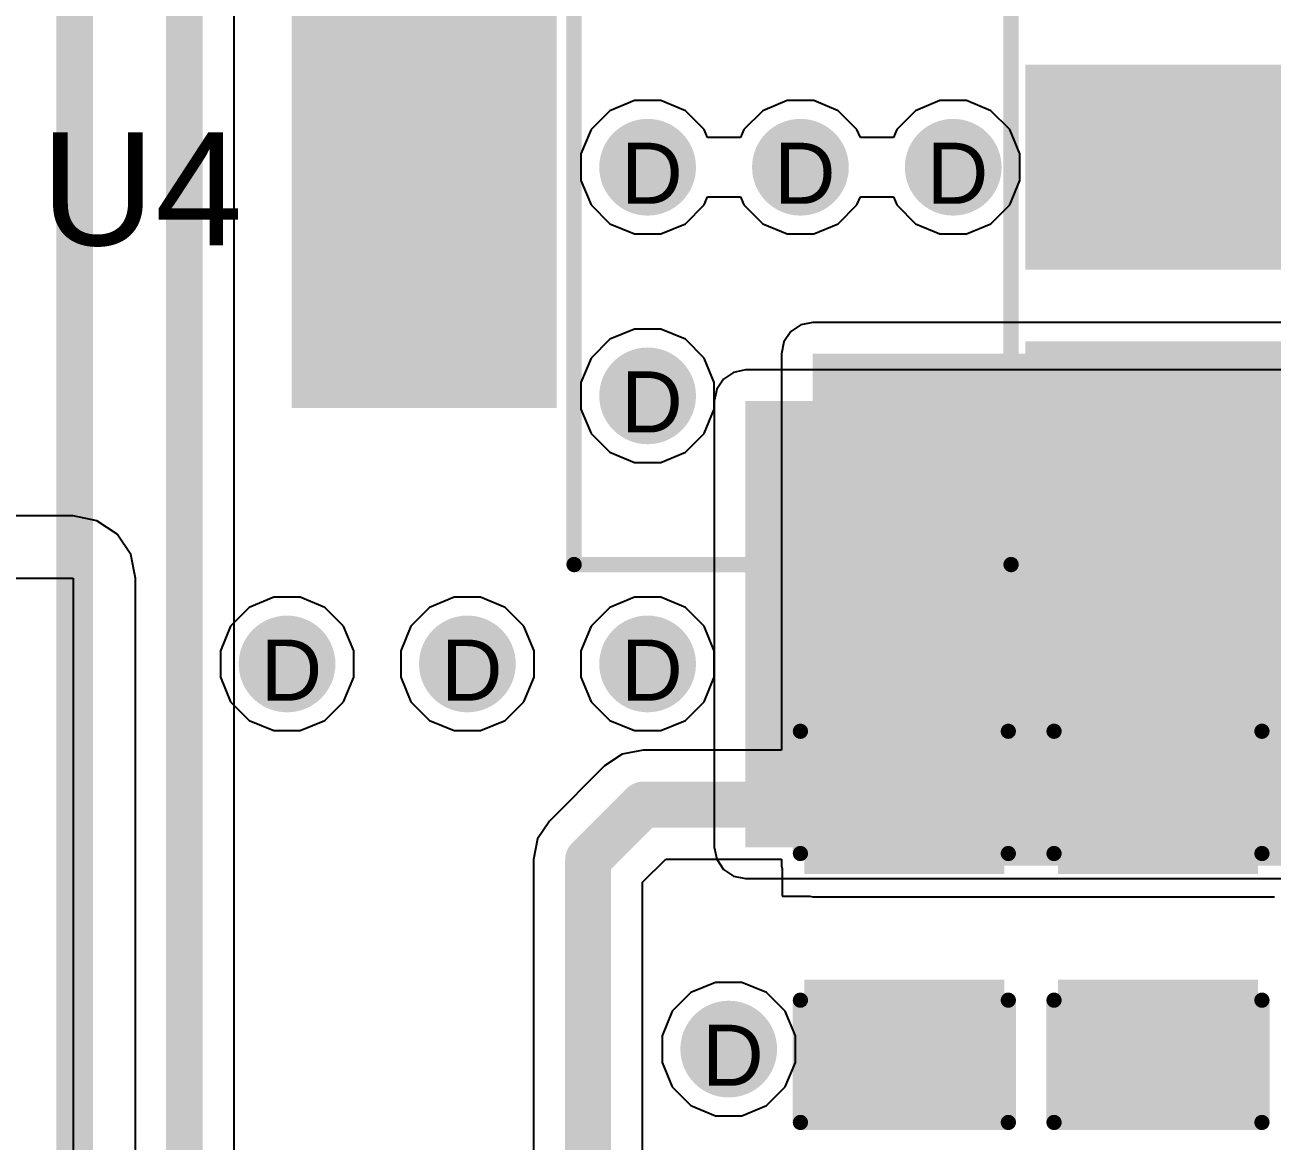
# Model space of a CAD drawing. Header units: inches. Extents: x 0 to 5401, y 0 to 5414.
# Drawn here: x 26.09 to 36.46, y 64.05 to 73.33 of the extents above; entities that cross this region are included whole.
import ezdxf

# ---------------------------------------------------------------- set-up
doc = ezdxf.new("R2010")
doc.units = ezdxf.units.IN
for name, color, linetype in [('Bottom Layer', 5, 'Continuous'), ('Bottom Solder', 6, 'Continuous'), ('Drill Drawing', 1, 'Continuous'), ('Layer 1', 16, 'Continuous'), ('Layer 2', 76, 'Continuous'), ('Top Layer', 1, 'Continuous'), ('Top Overlay', 2, 'Continuous'), ('Top Paste', 8, 'Continuous'), ('Top Solder', 216, 'Continuous'), ('Via Holes', 16, 'Continuous')]:
    doc.layers.add(name, color=color, linetype=linetype)
doc.styles.add('Arial', font='', dxfattribs={"height": 0.2})
doc.styles.get('Arial').set_extended_font_data('Arial')

# ---------------------------------------------------------------- blocks, each defined once
blk = doc.blocks.new('SOT__223_32')
at = {"layer": 'Top Layer'}
for points in [[(-1.9, 4.05), (1.9, 4.05), (1.9, 2.05), (-1.9, 2.05)], [(-3.05, -2.05), (-1.55, -2.05), (-1.55, -4.05), (-3.05, -4.05)], [(-0.75, -2.05), (0.75, -2.05), (0.75, -4.05), (-0.75, -4.05)], [(1.55, -2.05), (3.05, -2.05), (3.05, -4.05), (1.55, -4.05)]]:
    blk.add_hatch(color=1, dxfattribs=at).paths.add_polyline_path(points)
at = {"layer": 'Top Paste'}
for points in [[(-1.9, 4.05), (1.9, 4.05), (1.9, 2.05), (-1.9, 2.05)], [(-3.05, -2.05), (-1.55, -2.05), (-1.55, -4.05), (-3.05, -4.05)], [(-0.75, -2.05), (0.75, -2.05), (0.75, -4.05), (-0.75, -4.05)], [(1.55, -2.05), (3.05, -2.05), (3.05, -4.05), (1.55, -4.05)]]:
    blk.add_hatch(color=8, dxfattribs=at).paths.add_polyline_path(points)
at = {"layer": 'Top Solder'}
for points in [[(-2.002, 4.152), (2.002, 4.152), (2.002, 1.948), (-2.002, 1.948)], [(-3.152, -1.948), (-1.448, -1.948), (-1.448, -4.152), (-3.152, -4.152)], [(-0.852, -1.948), (0.852, -1.948), (0.852, -4.152), (-0.852, -4.152)], [(1.448, -1.948), (3.152, -1.948), (3.152, -4.152), (1.448, -4.152)]]:
    blk.add_hatch(color=216, dxfattribs=at).paths.add_polyline_path(points)
at = {"layer": 'Top Overlay'}
for points in [[(-3.302, 1.803, 0.127, 0.127, 0), (-3.302, -1.829, 0.127, 0.127, 0)], [(-3.302, 1.803, 0.127, 0.127, 0), (3.302, 1.803, 0.127, 0.127, 0)], [(3.302, 1.803, 0.127, 0.127, 0), (3.302, -1.829, 0.127, 0.127, 0)], [(-3.302, -1.829, 0.127, 0.127, 0), (3.302, -1.829, 0.127, 0.127, 0)], [(-3.353, -2.946, 0.2, 0.2, 0), (-3.353, -3.2, 0.2, 0.2, 0)], [(-3.353, -2.946, 0.2, 0.2, 0), (-3.226, -3.073, 0.2, 0.2, 0)], [(-3.226, -3.073, 0.2, 0.2, 0), (-3.353, -3.2, 0.2, 0.2, 0)]]:
    blk.add_lwpolyline(points, format="xyseb", dxfattribs=at)
for points in [[(-3.334, 1.803, 0.0635, 0.0635, 1), (-3.27, 1.803, 0.0635, 0.0635, 1)], [(-3.334, 1.803, 0.0635, 0.0635, 1), (-3.27, 1.803, 0.0635, 0.0635, 1)], [(3.27, 1.803, 0.0635, 0.0635, 1), (3.334, 1.803, 0.0635, 0.0635, 1)], [(3.27, 1.803, 0.0635, 0.0635, 1), (3.334, 1.803, 0.0635, 0.0635, 1)], [(-3.334, -1.829, 0.0635, 0.0635, 1), (-3.27, -1.829, 0.0635, 0.0635, 1)], [(-3.334, -1.829, 0.0635, 0.0635, 1), (-3.27, -1.829, 0.0635, 0.0635, 1)], [(3.27, -1.829, 0.0635, 0.0635, 1), (3.334, -1.829, 0.0635, 0.0635, 1)], [(3.27, -1.829, 0.0635, 0.0635, 1), (3.334, -1.829, 0.0635, 0.0635, 1)], [(-3.403, -2.946, 0.1, 0.1, 1), (-3.303, -2.946, 0.1, 0.1, 1)], [(-3.403, -2.946, 0.1, 0.1, 1), (-3.303, -2.946, 0.1, 0.1, 1)], [(-3.276, -3.073, 0.1, 0.1, 1), (-3.176, -3.073, 0.1, 0.1, 1)], [(-3.276, -3.073, 0.1, 0.1, 1), (-3.176, -3.073, 0.1, 0.1, 1)], [(-3.403, -3.2, 0.1, 0.1, 1), (-3.303, -3.2, 0.1, 0.1, 1)], [(-3.403, -3.2, 0.1, 0.1, 1), (-3.303, -3.2, 0.1, 0.1, 1)]]:
    blk.add_lwpolyline(points, format="xyseb", close=True, dxfattribs=at)
blk = doc.blocks.new('C___0805_292')
at = {"layer": 'Top Layer'}
for points in [[(-1.524, 0.762), (-0.508, 0.762), (-0.508, -0.762), (-1.524, -0.762)], [(0.508, 0.762), (1.524, 0.762), (1.524, -0.762), (0.508, -0.762)]]:
    blk.add_hatch(color=1, dxfattribs=at).paths.add_polyline_path(points)
at = {"layer": 'Top Paste'}
for points in [[(-1.524, 0.762), (-0.508, 0.762), (-0.508, -0.762), (-1.524, -0.762)], [(0.508, 0.762), (1.524, 0.762), (1.524, -0.762), (0.508, -0.762)]]:
    blk.add_hatch(color=8, dxfattribs=at).paths.add_polyline_path(points)
at = {"layer": 'Top Solder'}
for points in [[(-1.594, 0.832), (-0.438, 0.832), (-0.438, -0.832), (-1.594, -0.832)], [(0.438, 0.832), (1.594, 0.832), (1.594, -0.832), (0.438, -0.832)]]:
    blk.add_hatch(color=216, dxfattribs=at).paths.add_polyline_path(points)
at = {"layer": 'Top Overlay'}
for points in [[(-1.626, 0.864, 0.127, 0.127, 0), (-0.61, 0.864, 0.127, 0.127, 0)], [(-1.626, 0.864, 0.127, 0.127, 0), (-1.626, -0.864, 0.127, 0.127, 0)], [(0.61, 0.864, 0.127, 0.127, 0), (1.626, 0.864, 0.127, 0.127, 0)], [(1.626, 0.864, 0.127, 0.127, 0), (1.626, -0.864, 0.127, 0.127, 0)], [(-1.626, -0.864, 0.127, 0.127, 0), (-0.61, -0.864, 0.127, 0.127, 0)], [(0.61, -0.864, 0.127, 0.127, 0), (1.626, -0.864, 0.127, 0.127, 0)]]:
    blk.add_lwpolyline(points, format="xyseb", dxfattribs=at)
for points in [[(-1.657, 0.864, 0.0635, 0.0635, 1), (-1.594, 0.864, 0.0635, 0.0635, 1)], [(-1.657, 0.864, 0.0635, 0.0635, 1), (-1.594, 0.864, 0.0635, 0.0635, 1)], [(-0.641, 0.864, 0.0635, 0.0635, 1), (-0.578, 0.864, 0.0635, 0.0635, 1)], [(0.578, 0.864, 0.0635, 0.0635, 1), (0.641, 0.864, 0.0635, 0.0635, 1)], [(1.594, 0.864, 0.0635, 0.0635, 1), (1.657, 0.864, 0.0635, 0.0635, 1)], [(1.594, 0.864, 0.0635, 0.0635, 1), (1.657, 0.864, 0.0635, 0.0635, 1)], [(-1.657, -0.864, 0.0635, 0.0635, 1), (-1.594, -0.864, 0.0635, 0.0635, 1)], [(-1.657, -0.864, 0.0635, 0.0635, 1), (-1.594, -0.864, 0.0635, 0.0635, 1)], [(-0.641, -0.864, 0.0635, 0.0635, 1), (-0.578, -0.864, 0.0635, 0.0635, 1)], [(0.578, -0.864, 0.0635, 0.0635, 1), (0.641, -0.864, 0.0635, 0.0635, 1)], [(1.594, -0.864, 0.0635, 0.0635, 1), (1.657, -0.864, 0.0635, 0.0635, 1)], [(1.594, -0.864, 0.0635, 0.0635, 1), (1.657, -0.864, 0.0635, 0.0635, 1)]]:
    blk.add_lwpolyline(points, format="xyseb", close=True, dxfattribs=at)
blk = doc.blocks.new('C___0805_293')
at = {"layer": 'Top Layer'}
for points in [[(-1.524, 0.762), (-0.508, 0.762), (-0.508, -0.762), (-1.524, -0.762)], [(0.508, 0.762), (1.524, 0.762), (1.524, -0.762), (0.508, -0.762)]]:
    blk.add_hatch(color=1, dxfattribs=at).paths.add_polyline_path(points)
at = {"layer": 'Top Paste'}
for points in [[(-1.524, 0.762), (-0.508, 0.762), (-0.508, -0.762), (-1.524, -0.762)], [(0.508, 0.762), (1.524, 0.762), (1.524, -0.762), (0.508, -0.762)]]:
    blk.add_hatch(color=8, dxfattribs=at).paths.add_polyline_path(points)
at = {"layer": 'Top Solder'}
for points in [[(-1.594, 0.832), (-0.438, 0.832), (-0.438, -0.832), (-1.594, -0.832)], [(0.438, 0.832), (1.594, 0.832), (1.594, -0.832), (0.438, -0.832)]]:
    blk.add_hatch(color=216, dxfattribs=at).paths.add_polyline_path(points)
at = {"layer": 'Top Overlay'}
for points in [[(-1.626, 0.864, 0.127, 0.127, 0), (-0.61, 0.864, 0.127, 0.127, 0)], [(-1.626, 0.864, 0.127, 0.127, 0), (-1.626, -0.864, 0.127, 0.127, 0)], [(0.61, 0.864, 0.127, 0.127, 0), (1.626, 0.864, 0.127, 0.127, 0)], [(1.626, 0.864, 0.127, 0.127, 0), (1.626, -0.864, 0.127, 0.127, 0)], [(-1.626, -0.864, 0.127, 0.127, 0), (-0.61, -0.864, 0.127, 0.127, 0)], [(0.61, -0.864, 0.127, 0.127, 0), (1.626, -0.864, 0.127, 0.127, 0)]]:
    blk.add_lwpolyline(points, format="xyseb", dxfattribs=at)
for points in [[(-1.657, 0.864, 0.0635, 0.0635, 1), (-1.594, 0.864, 0.0635, 0.0635, 1)], [(-1.657, 0.864, 0.0635, 0.0635, 1), (-1.594, 0.864, 0.0635, 0.0635, 1)], [(-0.641, 0.864, 0.0635, 0.0635, 1), (-0.578, 0.864, 0.0635, 0.0635, 1)], [(0.578, 0.864, 0.0635, 0.0635, 1), (0.641, 0.864, 0.0635, 0.0635, 1)], [(1.594, 0.864, 0.0635, 0.0635, 1), (1.657, 0.864, 0.0635, 0.0635, 1)], [(1.594, 0.864, 0.0635, 0.0635, 1), (1.657, 0.864, 0.0635, 0.0635, 1)], [(-1.657, -0.864, 0.0635, 0.0635, 1), (-1.594, -0.864, 0.0635, 0.0635, 1)], [(-1.657, -0.864, 0.0635, 0.0635, 1), (-1.594, -0.864, 0.0635, 0.0635, 1)], [(-0.641, -0.864, 0.0635, 0.0635, 1), (-0.578, -0.864, 0.0635, 0.0635, 1)], [(0.578, -0.864, 0.0635, 0.0635, 1), (0.641, -0.864, 0.0635, 0.0635, 1)], [(1.594, -0.864, 0.0635, 0.0635, 1), (1.657, -0.864, 0.0635, 0.0635, 1)], [(1.594, -0.864, 0.0635, 0.0635, 1), (1.657, -0.864, 0.0635, 0.0635, 1)]]:
    blk.add_lwpolyline(points, format="xyseb", close=True, dxfattribs=at)

msp = doc.modelspace()

# ---------------------------------------------------------------- hatches: boundary and pattern name
at = {"layer": 'Bottom Layer'}
h = msp.add_hatch(color=5, dxfattribs=at)
edge = h.paths.add_edge_path()
edge.add_arc((31.267, 72.143), 0.3, 0, 360)
h = msp.add_hatch(color=5, dxfattribs=at)
edge = h.paths.add_edge_path()
edge.add_arc((32.537, 72.143), 0.3, 0, 360)
h = msp.add_hatch(color=5, dxfattribs=at)
edge = h.paths.add_edge_path()
edge.add_arc((33.807, 72.143), 0.3, 0, 360)
h = msp.add_hatch(color=5, dxfattribs=at)
edge = h.paths.add_edge_path()
edge.add_arc((31.267, 70.243), 0.3, 0, 360)
msp.add_hatch(color=5, dxfattribs=at).paths.add_polyline_path([(32.08, 66.491), (39.954, 66.491), (39.954, 70.199), (32.08, 70.199)])
h = msp.add_hatch(color=5, dxfattribs=at)
edge = h.paths.add_edge_path()
edge.add_arc((28.27, 68.015), 0.3, 0, 360)
h = msp.add_hatch(color=5, dxfattribs=at)
edge = h.paths.add_edge_path()
edge.add_arc((29.769, 68.015), 0.3, 0, 360)
h = msp.add_hatch(color=5, dxfattribs=at)
edge = h.paths.add_edge_path()
edge.add_arc((31.267, 68.015), 0.3, 0, 360)
h = msp.add_hatch(color=5, dxfattribs=at)
edge = h.paths.add_edge_path()
edge.add_arc((31.941, 64.814), 0.3, 0, 360)
at = {"layer": 'Bottom Solder'}
h = msp.add_hatch(color=6, dxfattribs=at)
edge = h.paths.add_edge_path()
edge.add_arc((31.267, 72.143), 0.402, 0, 360)
h = msp.add_hatch(color=6, dxfattribs=at)
edge = h.paths.add_edge_path()
edge.add_arc((32.537, 72.143), 0.402, 0, 360)
h = msp.add_hatch(color=6, dxfattribs=at)
edge = h.paths.add_edge_path()
edge.add_arc((33.807, 72.143), 0.402, 0, 360)
h = msp.add_hatch(color=6, dxfattribs=at)
edge = h.paths.add_edge_path()
edge.add_arc((31.267, 70.243), 0.402, 0, 360)
h = msp.add_hatch(color=6, dxfattribs=at)
edge = h.paths.add_edge_path()
edge.add_arc((28.27, 68.015), 0.402, 0, 360)
h = msp.add_hatch(color=6, dxfattribs=at)
edge = h.paths.add_edge_path()
edge.add_arc((29.769, 68.015), 0.402, 0, 360)
h = msp.add_hatch(color=6, dxfattribs=at)
edge = h.paths.add_edge_path()
edge.add_arc((31.267, 68.015), 0.402, 0, 360)
h = msp.add_hatch(color=6, dxfattribs=at)
edge = h.paths.add_edge_path()
edge.add_arc((31.941, 64.814), 0.402, 0, 360)
at = {"layer": 'Layer 1'}
h = msp.add_hatch(color=16, dxfattribs=at)
edge = h.paths.add_edge_path()
edge.add_arc((31.267, 72.143), 0.3, 0, 360)
h = msp.add_hatch(color=16, dxfattribs=at)
edge = h.paths.add_edge_path()
edge.add_arc((32.537, 72.143), 0.3, 0, 360)
h = msp.add_hatch(color=16, dxfattribs=at)
edge = h.paths.add_edge_path()
edge.add_arc((33.807, 72.143), 0.3, 0, 360)
h = msp.add_hatch(color=16, dxfattribs=at)
edge = h.paths.add_edge_path()
edge.add_arc((31.267, 70.243), 0.3, 0, 360)
h = msp.add_hatch(color=16, dxfattribs=at)
edge = h.paths.add_edge_path()
edge.add_arc((28.27, 68.015), 0.3, 0, 360)
h = msp.add_hatch(color=16, dxfattribs=at)
edge = h.paths.add_edge_path()
edge.add_arc((29.769, 68.015), 0.3, 0, 360)
h = msp.add_hatch(color=16, dxfattribs=at)
edge = h.paths.add_edge_path()
edge.add_arc((31.267, 68.015), 0.3, 0, 360)
h = msp.add_hatch(color=16, dxfattribs=at)
edge = h.paths.add_edge_path()
edge.add_arc((31.941, 64.814), 0.3, 0, 360)
at = {"layer": 'Layer 2'}
h = msp.add_hatch(color=76, dxfattribs=at)
edge = h.paths.add_edge_path()
edge.add_arc((31.267, 72.143), 0.3, 0, 360)
h = msp.add_hatch(color=76, dxfattribs=at)
edge = h.paths.add_edge_path()
edge.add_arc((32.537, 72.143), 0.3, 0, 360)
h = msp.add_hatch(color=76, dxfattribs=at)
edge = h.paths.add_edge_path()
edge.add_arc((33.807, 72.143), 0.3, 0, 360)
h = msp.add_hatch(color=76, dxfattribs=at)
edge = h.paths.add_edge_path()
edge.add_arc((31.267, 70.243), 0.3, 0, 360)
h = msp.add_hatch(color=76, dxfattribs=at)
edge = h.paths.add_edge_path()
edge.add_arc((28.27, 68.015), 0.3, 0, 360)
h = msp.add_hatch(color=76, dxfattribs=at)
edge = h.paths.add_edge_path()
edge.add_arc((29.769, 68.015), 0.3, 0, 360)
h = msp.add_hatch(color=76, dxfattribs=at)
edge = h.paths.add_edge_path()
edge.add_arc((31.267, 68.015), 0.3, 0, 360)
h = msp.add_hatch(color=76, dxfattribs=at)
edge = h.paths.add_edge_path()
edge.add_arc((31.941, 64.814), 0.3, 0, 360)
at = {"layer": 'Top Layer'}
h = msp.add_hatch(color=1, dxfattribs=at)
edge = h.paths.add_edge_path()
edge.add_arc((31.267, 72.143), 0.3, 0, 360)
h = msp.add_hatch(color=1, dxfattribs=at)
edge = h.paths.add_edge_path()
edge.add_arc((32.537, 72.143), 0.3, 0, 360)
h = msp.add_hatch(color=1, dxfattribs=at)
edge = h.paths.add_edge_path()
edge.add_arc((33.807, 72.143), 0.3, 0, 360)
msp.add_hatch(color=1, dxfattribs=at).paths.add_polyline_path([(32.639, 66.338), (42.901, 66.338), (42.901, 70.593), (32.639, 70.593)])
h = msp.add_hatch(color=1, dxfattribs=at)
edge = h.paths.add_edge_path()
edge.add_arc((31.267, 70.243), 0.3, 0, 360)
h = msp.add_hatch(color=1, dxfattribs=at)
edge = h.paths.add_edge_path()
edge.add_arc((28.27, 68.015), 0.3, 0, 360)
h = msp.add_hatch(color=1, dxfattribs=at)
edge = h.paths.add_edge_path()
edge.add_arc((29.769, 68.015), 0.3, 0, 360)
h = msp.add_hatch(color=1, dxfattribs=at)
edge = h.paths.add_edge_path()
edge.add_arc((31.267, 68.015), 0.3, 0, 360)
h = msp.add_hatch(color=1, dxfattribs=at)
edge = h.paths.add_edge_path()
edge.add_arc((31.941, 64.814), 0.3, 0, 360)
at = {"layer": 'Top Solder'}
h = msp.add_hatch(color=216, dxfattribs=at)
edge = h.paths.add_edge_path()
edge.add_arc((31.267, 72.143), 0.402, 0, 360)
h = msp.add_hatch(color=216, dxfattribs=at)
edge = h.paths.add_edge_path()
edge.add_arc((32.537, 72.143), 0.402, 0, 360)
h = msp.add_hatch(color=216, dxfattribs=at)
edge = h.paths.add_edge_path()
edge.add_arc((33.807, 72.143), 0.402, 0, 360)
h = msp.add_hatch(color=216, dxfattribs=at)
edge = h.paths.add_edge_path()
edge.add_arc((31.267, 70.243), 0.402, 0, 360)
h = msp.add_hatch(color=216, dxfattribs=at)
edge = h.paths.add_edge_path()
edge.add_arc((28.27, 68.015), 0.402, 0, 360)
h = msp.add_hatch(color=216, dxfattribs=at)
edge = h.paths.add_edge_path()
edge.add_arc((29.769, 68.015), 0.402, 0, 360)
h = msp.add_hatch(color=216, dxfattribs=at)
edge = h.paths.add_edge_path()
edge.add_arc((31.267, 68.015), 0.402, 0, 360)
h = msp.add_hatch(color=216, dxfattribs=at)
edge = h.paths.add_edge_path()
edge.add_arc((31.941, 64.814), 0.402, 0, 360)
at = {"layer": 'Via Holes'}
h = msp.add_hatch(color=7, dxfattribs=at)
edge = h.paths.add_edge_path()
edge.add_arc((31.267, 72.143), 0.15, 0, 360)
h = msp.add_hatch(color=7, dxfattribs=at)
edge = h.paths.add_edge_path()
edge.add_arc((32.537, 72.143), 0.15, 0, 360)
h = msp.add_hatch(color=7, dxfattribs=at)
edge = h.paths.add_edge_path()
edge.add_arc((33.807, 72.143), 0.15, 0, 360)
h = msp.add_hatch(color=7, dxfattribs=at)
edge = h.paths.add_edge_path()
edge.add_arc((31.267, 70.243), 0.15, 0, 360)
h = msp.add_hatch(color=7, dxfattribs=at)
edge = h.paths.add_edge_path()
edge.add_arc((28.27, 68.015), 0.15, 0, 360)
h = msp.add_hatch(color=7, dxfattribs=at)
edge = h.paths.add_edge_path()
edge.add_arc((29.769, 68.015), 0.15, 0, 360)
h = msp.add_hatch(color=7, dxfattribs=at)
edge = h.paths.add_edge_path()
edge.add_arc((31.267, 68.015), 0.15, 0, 360)
h = msp.add_hatch(color=7, dxfattribs=at)
edge = h.paths.add_edge_path()
edge.add_arc((31.941, 64.814), 0.15, 0, 360)

# ---------------------------------------------------------------- linework, layer by layer
at = {"layer": 'Bottom Layer'}
for p, q in [((27.831, 25.048), (27.831, 78.795)), ((31.981, 70.438), (31.897, 70.382)), ((32.08, 70.458), (31.981, 70.438)), ((38.903, 70.458), (32.08, 70.458)), ((31.841, 70.298), (31.821, 70.199)), ((31.897, 70.382), (31.841, 70.298)), ((31.821, 70.199), (31.821, 66.491)), ((31.821, 66.491), (31.841, 66.392)), ((31.841, 66.392), (31.897, 66.307)), ((31.897, 66.307), (31.981, 66.251)), ((31.981, 66.251), (32.08, 66.232)), ((32.08, 66.232), (38.8, 66.232))]:
    msp.add_line(p, q, dxfattribs=at)
for points in [[(26.504, 23.363, 0.305, 0.305, 0), (26.504, 79.262, 0.305, 0.305, 0)], [(27.416, 24.876, 0.305, 0.305, 0), (27.416, 78.966, 0.305, 0.305, 0)]]:
    msp.add_lwpolyline(points, format="xyseb", dxfattribs=at)
at = {"layer": 'Layer 2'}
for p, q in [((31.157, 72.697), (30.954, 72.613)), ((31.378, 72.697), (31.157, 72.697)), ((31.581, 72.613), (31.378, 72.697)), ((32.427, 72.697), (32.224, 72.613)), ((32.648, 72.697), (32.427, 72.697)), ((32.851, 72.613), (32.648, 72.697)), ((33.697, 72.697), (33.494, 72.613)), ((33.918, 72.697), (33.697, 72.697)), ((34.121, 72.613), (33.918, 72.697)), ((30.954, 72.613), (30.798, 72.457)), ((31.737, 72.457), (31.581, 72.613)), ((32.224, 72.613), (32.068, 72.457)), ((33.007, 72.457), (32.851, 72.613)), ((33.494, 72.613), (33.338, 72.457)), ((34.277, 72.457), (34.121, 72.613)), ((30.798, 72.457), (30.713, 72.254)), ((31.765, 72.39), (31.737, 72.457)), ((32.068, 72.457), (32.04, 72.39)), ((33.035, 72.39), (33.007, 72.457)), ((33.338, 72.457), (33.31, 72.39)), ((34.361, 72.254), (34.277, 72.457)), ((32.04, 72.39), (31.765, 72.39)), ((33.31, 72.39), (33.035, 72.39)), ((30.713, 72.254), (30.713, 72.033)), ((34.361, 72.033), (34.361, 72.254)), ((30.713, 72.033), (30.798, 71.83)), ((34.277, 71.83), (34.361, 72.033)), ((31.737, 71.83), (31.765, 71.897)), ((31.765, 71.897), (32.04, 71.897)), ((32.04, 71.897), (32.068, 71.83)), ((33.007, 71.83), (33.035, 71.897)), ((33.035, 71.897), (33.31, 71.897)), ((33.31, 71.897), (33.338, 71.83)), ((30.798, 71.83), (30.954, 71.674)), ((31.581, 71.674), (31.737, 71.83)), ((32.068, 71.83), (32.224, 71.674)), ((32.851, 71.674), (33.007, 71.83)), ((33.338, 71.83), (33.494, 71.674)), ((34.121, 71.674), (34.277, 71.83)), ((30.954, 71.674), (31.157, 71.589)), ((31.378, 71.589), (31.581, 71.674)), ((32.224, 71.674), (32.427, 71.589)), ((32.648, 71.589), (32.851, 71.674)), ((33.494, 71.674), (33.697, 71.589)), ((33.918, 71.589), (34.121, 71.674)), ((31.157, 71.589), (31.378, 71.589)), ((32.427, 71.589), (32.648, 71.589)), ((33.697, 71.589), (33.918, 71.589)), ((30.954, 70.713), (30.798, 70.557)), ((31.157, 70.797), (30.954, 70.713)), ((31.378, 70.797), (31.157, 70.797)), ((31.581, 70.713), (31.378, 70.797)), ((31.737, 70.557), (31.581, 70.713)), ((30.798, 70.557), (30.713, 70.354)), ((31.821, 70.354), (31.737, 70.557)), ((30.713, 70.354), (30.713, 70.133)), ((31.821, 70.133), (31.821, 70.354)), ((30.713, 70.133), (30.798, 69.93)), ((31.737, 69.93), (31.821, 70.133)), ((30.798, 69.93), (30.954, 69.774)), ((31.581, 69.774), (31.737, 69.93)), ((30.954, 69.774), (31.157, 69.689)), ((31.378, 69.689), (31.581, 69.774)), ((31.157, 69.689), (31.378, 69.689)), ((28.16, 68.569), (27.956, 68.484)), ((28.38, 68.569), (28.16, 68.569)), ((28.584, 68.484), (28.38, 68.569)), ((29.659, 68.569), (29.455, 68.484)), ((29.879, 68.569), (29.659, 68.569)), ((30.083, 68.484), (29.879, 68.569)), ((31.157, 68.569), (30.954, 68.484)), ((31.378, 68.569), (31.157, 68.569)), ((31.581, 68.484), (31.378, 68.569)), ((27.956, 68.484), (27.801, 68.328)), ((28.74, 68.328), (28.584, 68.484)), ((29.455, 68.484), (29.299, 68.328)), ((30.238, 68.328), (30.083, 68.484)), ((30.954, 68.484), (30.798, 68.328)), ((31.737, 68.328), (31.581, 68.484)), ((27.801, 68.328), (27.716, 68.125)), ((28.824, 68.125), (28.74, 68.328)), ((29.299, 68.328), (29.215, 68.125)), ((30.323, 68.125), (30.238, 68.328)), ((30.798, 68.328), (30.713, 68.125)), ((31.821, 68.125), (31.737, 68.328)), ((27.716, 68.125), (27.716, 67.904)), ((28.824, 67.904), (28.824, 68.125)), ((29.215, 68.125), (29.215, 67.904)), ((30.323, 67.904), (30.323, 68.125)), ((30.713, 68.125), (30.713, 67.904)), ((31.821, 67.904), (31.821, 68.125)), ((27.716, 67.904), (27.801, 67.701)), ((28.74, 67.701), (28.824, 67.904)), ((29.215, 67.904), (29.299, 67.701)), ((30.238, 67.701), (30.323, 67.904)), ((30.713, 67.904), (30.798, 67.701)), ((31.737, 67.701), (31.821, 67.904)), ((27.801, 67.701), (27.956, 67.545)), ((28.584, 67.545), (28.74, 67.701)), ((29.299, 67.701), (29.455, 67.545)), ((30.083, 67.545), (30.238, 67.701)), ((30.798, 67.701), (30.954, 67.545)), ((31.581, 67.545), (31.737, 67.701)), ((27.956, 67.545), (28.16, 67.461)), ((28.38, 67.461), (28.584, 67.545)), ((29.455, 67.545), (29.659, 67.461)), ((29.879, 67.461), (30.083, 67.545)), ((30.954, 67.545), (31.157, 67.461)), ((31.378, 67.461), (31.581, 67.545)), ((28.16, 67.461), (28.38, 67.461)), ((29.659, 67.461), (29.879, 67.461)), ((31.157, 67.461), (31.378, 67.461)), ((31.83, 65.368), (31.627, 65.284)), ((32.051, 65.368), (31.83, 65.368)), ((32.254, 65.284), (32.051, 65.368)), ((31.627, 65.284), (31.471, 65.128)), ((32.41, 65.128), (32.254, 65.284)), ((31.471, 65.128), (31.387, 64.924)), ((32.495, 64.924), (32.41, 65.128)), ((31.387, 64.924), (31.387, 64.704)), ((32.495, 64.704), (32.495, 64.924)), ((31.387, 64.704), (31.471, 64.5)), ((32.41, 64.5), (32.495, 64.704)), ((31.471, 64.5), (31.627, 64.345)), ((32.254, 64.345), (32.41, 64.5)), ((31.627, 64.345), (31.83, 64.26)), ((32.051, 64.26), (32.254, 64.345)), ((31.83, 64.26), (32.051, 64.26))]:
    msp.add_line(p, q, dxfattribs=at)
at = {"layer": 'Top Layer'}
for p, q in [((32.54, 70.833), (32.456, 70.777)), ((32.639, 70.852), (32.54, 70.833)), ((42.03, 70.852), (32.639, 70.852)), ((32.456, 70.777), (32.4, 70.693)), ((32.4, 70.693), (32.38, 70.593)), ((32.38, 70.593), (32.38, 67.299)), ((26.492, 69.245), (21.093, 69.245)), ((26.69, 69.205), (26.492, 69.245)), ((26.858, 69.093), (26.69, 69.205)), ((26.971, 68.925), (26.858, 69.093)), ((27.01, 68.727), (26.971, 68.925)), ((17.094, 68.727), (26.492, 68.727)), ((26.492, 68.727), (26.492, 58.852)), ((27.01, 59.37), (27.01, 68.727)), ((31.229, 67.299), (31.056, 67.265)), ((32.38, 67.299), (31.229, 67.299)), ((31.056, 67.265), (30.909, 67.167)), ((30.909, 67.167), (30.452, 66.709)), ((30.909, 67.167), (30.909, 67.167)), ((30.452, 66.709), (30.353, 66.562)), ((30.353, 66.562), (30.319, 66.389)), ((30.319, 66.389), (30.319, 63.659)), ((31.225, 66.201), (31.417, 66.393)), ((31.417, 66.393), (32.38, 66.393)), ((32.38, 66.393), (32.38, 66.338)), ((32.38, 66.338), (32.385, 66.313)), ((32.385, 66.313), (32.385, 66.084)), ((31.225, 63.659), (31.225, 66.201)), ((32.385, 66.084), (32.614, 66.084)), ((32.614, 66.084), (32.639, 66.079)), ((32.639, 66.079), (36.478, 66.079))]:
    msp.add_line(p, q, dxfattribs=at)
for points in [[(30.772, 66.389, 0.381, 0.381, 0), (31.229, 66.846, 0.381, 0.381, 0)], [(31.229, 66.846, 0.381, 0.381, 0), (33.401, 66.846, 0.381, 0.381, 0)], [(33.401, 66.846, 0.381, 0.381, 0), (35.509, 66.846, 0.381, 0.381, 0)], [(30.772, 63.087, 0.381, 0.381, 0), (30.772, 66.389, 0.381, 0.381, 0)]]:
    msp.add_lwpolyline(points, format="xyseb", dxfattribs=at)
for points in [[(31.134, 66.846, 0.191, 0.191, 1), (31.325, 66.846, 0.191, 0.191, 1)], [(31.134, 66.846, 0.191, 0.191, 1), (31.325, 66.846, 0.191, 0.191, 1)], [(33.306, 66.846, 0.191, 0.191, 1), (33.496, 66.846, 0.191, 0.191, 1)], [(33.306, 66.846, 0.191, 0.191, 1), (33.496, 66.846, 0.191, 0.191, 1)], [(35.414, 66.846, 0.191, 0.191, 1), (35.604, 66.846, 0.191, 0.191, 1)], [(30.677, 66.389, 0.191, 0.191, 1), (30.867, 66.389, 0.191, 0.191, 1)], [(30.677, 66.389, 0.191, 0.191, 1), (30.867, 66.389, 0.191, 0.191, 1)]]:
    msp.add_lwpolyline(points, format="xyseb", close=True, dxfattribs=at)

# ---------------------------------------------------------------- block references
at = {"rotation": 90}
for name, p in [('SOT__223_32', (32.459, 72.143)), ('C___0805_292', (33.401, 65.83)), ('C___0805_293', (35.509, 65.83))]:
    msp.add_blockref(name, p, dxfattribs=at)

# ---------------------------------------------------------------- texts
at = {"layer": 'Drill Drawing', "style": 'Arial'}
for p in [(31.047, 71.839), (32.317, 71.839), (33.587, 71.839), (31.047, 69.939), (28.05, 67.71), (29.549, 67.71), (31.047, 67.71), (31.72, 64.509)]:
    msp.add_text('D', height=0.508, dxfattribs=at).set_placement(p)
at = {"layer": 'Top Overlay', "style": 'Arial'}
msp.add_text('U4', height=0.9398, dxfattribs=at).set_placement((26.224, 71.494))

doc.saveas('drawing.dxf')
